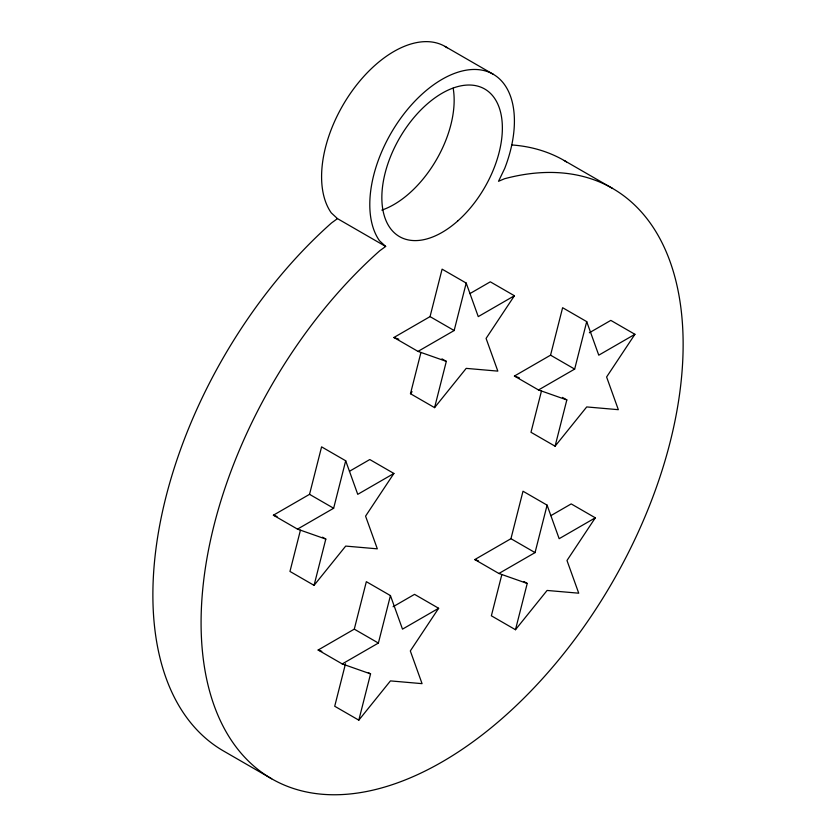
<?xml version="1.0" encoding="UTF-8"?>
<svg xmlns="http://www.w3.org/2000/svg" width="836" height="836" viewBox="0 0 836 836"><rect width="100%" height="100%" fill="white"/><g stroke="black" fill="none" stroke-linecap="round" stroke-linejoin="round"><path stroke-width="1.25" d="M300.438 530.17L289.967 571.437L314.064 585.357L345.696 546.086L377.318 548.834L365.572 516.136L393.902 473.458L369.794 459.539L349.458 471.285M314.064 585.357L325.81 539.084L297.491 529.125L273.382 515.206L309.539 494.337L321.588 446.863L345.696 460.782L357.745 494.337L393.902 473.458M297.491 529.125L333.648 508.246L345.696 460.782M469.968 293.572L490.304 281.826L514.412 295.745L486.082 338.413L497.828 371.121L466.206 368.373L434.574 407.634L410.476 393.725L420.947 352.458M434.574 407.634L446.32 361.371L418 351.402L393.902 337.493L430.049 316.614L442.098 269.15L466.206 283.07L478.255 316.614L514.412 295.745M345.498 663.732L334.714 706.253L358.811 720.162L390.443 680.901L422.065 683.649L410.319 650.941L438.639 608.274L414.541 594.354L393.077 606.748M358.811 720.162L370.557 673.9L342.237 663.93L318.129 650.021L354.286 629.142L366.335 581.678L390.443 595.598L402.492 629.142L438.639 608.274M418 351.402L454.157 330.534L466.206 283.07M342.237 663.93L378.384 643.062L390.443 595.598M541.467 391.018L530.985 432.285L555.083 446.205L586.715 406.933L618.337 409.682L606.602 376.984L634.921 334.306L610.813 320.387L589.349 332.78M555.083 446.205L566.829 399.932L538.509 389.963L514.412 376.054L550.558 355.175L562.618 307.711L586.715 321.63L598.764 355.175L634.921 334.306M501.851 574.541L491.369 615.798L515.478 629.717L547.099 590.446L578.731 593.194L566.986 560.496L595.305 517.818L571.207 503.909L550.872 515.645M515.478 629.717L527.223 583.455L498.893 573.486L474.796 559.566L510.953 538.697L523.002 491.223L547.099 505.143L559.159 538.697L595.305 517.818M538.509 389.963L574.666 369.094L586.715 321.63M498.893 573.486L535.05 552.606L547.099 505.143M410.476 393.725L412.096 391.708M385.668 246.453L379.481 240.705A102.253 59.042 -60 0 1 442.098 79.316A102.253 59.042 -60 0 1 504.725 168.402L498.528 181.287L504.484 178.758A340.858 196.794 -60 0 1 639.54 529.251A340.858 196.794 -60 0 1 244.666 757.217A340.858 196.794 -60 0 1 379.722 250.79L385.668 246.453L337.472 218.624L331.516 222.961A340.858 196.794 -60 0 0 223.473 750.958L271.679 778.786M514.412 376.054L519.334 377.788M393.902 337.493L398.824 339.217M474.796 559.566L478.495 560.872M273.382 515.206L277.082 516.502M318.129 650.021L321.829 651.317M445.024 46.419L493.23 74.258M564.321 160.585L612.527 188.413M550.558 355.175L574.666 369.094M430.049 316.614L454.157 330.534M562.45 397.403L566.829 399.932M441.941 358.843L446.32 361.371M510.953 538.697L535.05 552.606M523.932 581.553L527.223 583.455M309.539 494.337L333.648 508.246M322.529 537.193L325.81 539.084M354.286 629.142L378.384 643.062M368.362 672.635L370.557 673.9M337.472 218.624L331.275 212.877A102.253 59.042 -60 0 1 351.13 92.347A102.253 59.042 -60 0 1 447.197 47.788M511.998 144.973A340.858 196.794 -60 0 1 566.515 161.881M453.164 88.208A85.209 49.199 -60 0 1 381.833 210.118M457.7 221.017A85.209 49.199 -60 0 0 484.713 89.013A85.209 49.199 -60 0 0 383.902 178.402A85.209 49.199 -60 0 0 457.7 221.017"/></g></svg>
